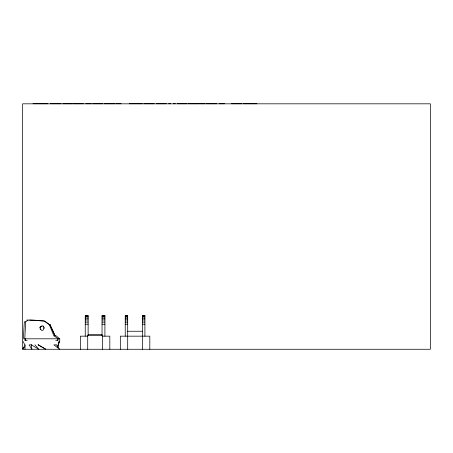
<?xml version="1.0" encoding="UTF-8"?>
<svg xmlns="http://www.w3.org/2000/svg" width="453" height="453" viewBox="0 0 453 453"><rect width="100%" height="100%" fill="white"/><g stroke="black" fill="none" stroke-linecap="round" stroke-linejoin="round"><path stroke-width="0.68" d="M24.955 349.269L25.13 345.48M27.191 340.645L25.164 340.645L24.756 338.804L25.679 321.834L28.052 320.09M23.363 338.804L24.349 321.834L25.679 321.834M39.932 327.706C43.624 336.607 46.461 320.747 39.932 327.706L40.249 326.953M57.803 346.743L59.032 341.528L57.718 347.372M25.164 340.645L25.725 338.804M55.787 340.645L57.791 340.645L58.392 338.804L59.762 338.804L59.717 341.528L58.154 344.846M25.164 344.846L22.65 349.269L430.35 349.269L430.35 103.816L22.65 103.816L22.65 349.269L24.343 347.304M40.51 326.63L40.832 326.375M42.004 326.024L41.591 326.069M33.052 103.731L47.91 103.731M50.323 103.731L61.013 103.731M62.831 103.731L72.197 103.731M73.041 103.731L83.363 103.731M85.747 103.731L91.246 103.731M92.746 103.731L102.695 103.731M104.139 103.731L114.671 103.731M115.781 103.731L121.036 103.731M129.445 103.731L142.321 103.731M143.912 103.731L154.23 103.731M156.415 103.731L166.364 103.731M168.635 103.731L170.538 103.731M173.386 103.731L175.317 103.731M177.417 103.731L187.089 103.731M188.465 103.731L199.15 103.731M199.858 103.731L205.113 103.731M206.245 103.731L216.777 103.731M219.088 103.731L224.586 103.731M231.517 103.731L241.964 103.731M243.301 103.731L256.913 103.731M85.255 315.843L88.12 315.843M102.044 315.843L104.909 315.843M125.243 315.843L127.695 315.843M142.44 315.843L144.898 315.843M85.255 316.098L88.12 316.098M102.044 316.098L104.909 316.098M125.243 316.098L127.695 316.098M142.44 316.098L144.898 316.098M85.255 316.93L88.12 316.93M102.044 316.93L104.909 316.93M125.243 316.93L127.695 316.93M142.44 316.93L144.898 316.93M85.255 318.221L88.12 318.221M102.044 318.221L104.909 318.221M125.243 318.221L127.695 318.221M142.44 318.221L144.898 318.221M85.255 319.943L88.12 319.943M102.044 319.943L104.909 319.943M125.243 319.943L127.695 319.943M142.44 319.943L144.898 319.943M26.716 320.09L33.437 320.09L44.479 321.052L50.04 324.863L55.136 335.849M85.255 322.043L88.12 322.043M102.044 322.043L104.909 322.043M125.243 322.043L127.695 322.043M142.44 322.043L144.898 322.043M85.255 324.195L88.12 324.195M102.044 324.195L104.909 324.195M125.243 324.195L127.695 324.195M142.44 324.195L144.898 324.195M29.604 320.09L44.479 321.052L49.456 324.863L50.068 324.863L55.102 335.849L56.149 335.849L59.762 338.804M127.695 331.251L142.44 331.251M88.12 334.529L102.044 334.529M87.712 336.166L80.34 336.166L80.34 349.269M102.452 336.166L109.819 336.166L109.819 349.269M24.756 338.804L57.446 338.804L57.791 340.645M31.795 344.846L29.105 344.846L31.886 349.269L31.387 344.846L38.85 349.269L34.943 344.846M56.172 344.846L53.873 344.846L59.7 349.269L56.489 344.846M58.392 338.804L53.89 335.849L49.456 324.863M43.505 326.63L43.182 326.375M46.155 322.547L46.461 322.802M40.51 329.58L40.057 328.912M23.12 341.528L24.819 344.846M50.17 326.251L50.04 324.863L50.379 326.205M50.04 324.863L50.306 326.205M149.807 349.269L149.807 336.166L120.328 336.166L120.328 349.269M144.898 336.166L144.898 315.747L142.44 315.747L142.44 349.269M127.695 349.269L127.695 315.747L125.243 315.747L125.243 336.166M104.909 336.166L104.909 315.747L102.044 315.747L102.044 335.616M102.452 349.269L102.452 335.345L87.712 335.345L87.712 349.269M88.12 335.616L88.12 315.747L85.255 315.747L85.255 336.166M43.964 327.298A2.072 2.072 0 0 1 44.088 328.51M38.448 344.846L37.99 344.846L45.798 349.269L38.448 344.846"/></g></svg>
